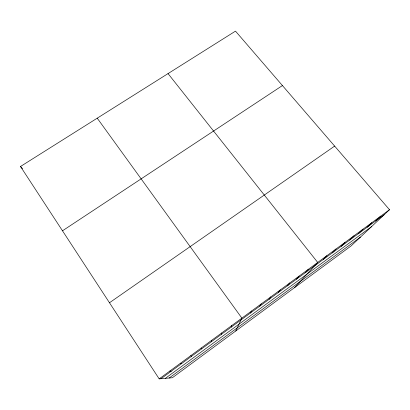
<?xml version="1.0" encoding="UTF-8"?>
<svg xmlns="http://www.w3.org/2000/svg" width="410" height="410" viewBox="0 0 410 410"><rect width="100%" height="100%" fill="white"/><g stroke="black" fill="none" stroke-linecap="round" stroke-linejoin="round"><path stroke-width="0.61" d="M221.451 334.314L221.661 332.976M231.271 327.098L231.809 325.525M235.745 330.993L241.885 318.124L97.231 118.182M250.423 313.025L251.596 310.99M259.761 306.162L261.237 303.907M269.032 299.346L270.815 296.876M278.246 292.576L280.322 289.89M287.395 285.852L289.767 282.956M296.486 279.174L299.146 276.068M305.517 272.537L308.458 269.226M294.636 287.559L317.709 262.436L168.038 73.6M323.393 259.397L326.898 255.686M332.243 252.893L336.021 248.983M341.038 246.43L345.087 242.325M349.776 240.009L354.086 235.714M358.453 233.633L363.029 229.149M367.078 227.294L371.911 222.625M375.647 221L380.736 216.142M389.5 209.705L351.083 245.928L172.343 377.748L159.177 378.871L20.5 166.491L235.489 31.129L389.5 209.705L159.177 378.871M165.373 378.343L371.598 226.586M169.171 378.02L360.467 237.082M161.038 378.712L384.16 214.743M109.475 302.754L334.642 146.098M62.489 230.799L282.434 85.562M169.786 371.081L171.288 371.178M180.313 363.347L181.466 363.701M190.763 355.67L191.567 356.275M20.5 166.491L22.545 168.674M201.141 348.049L201.597 348.905M211.437 340.484L211.56 341.581"/></g></svg>
